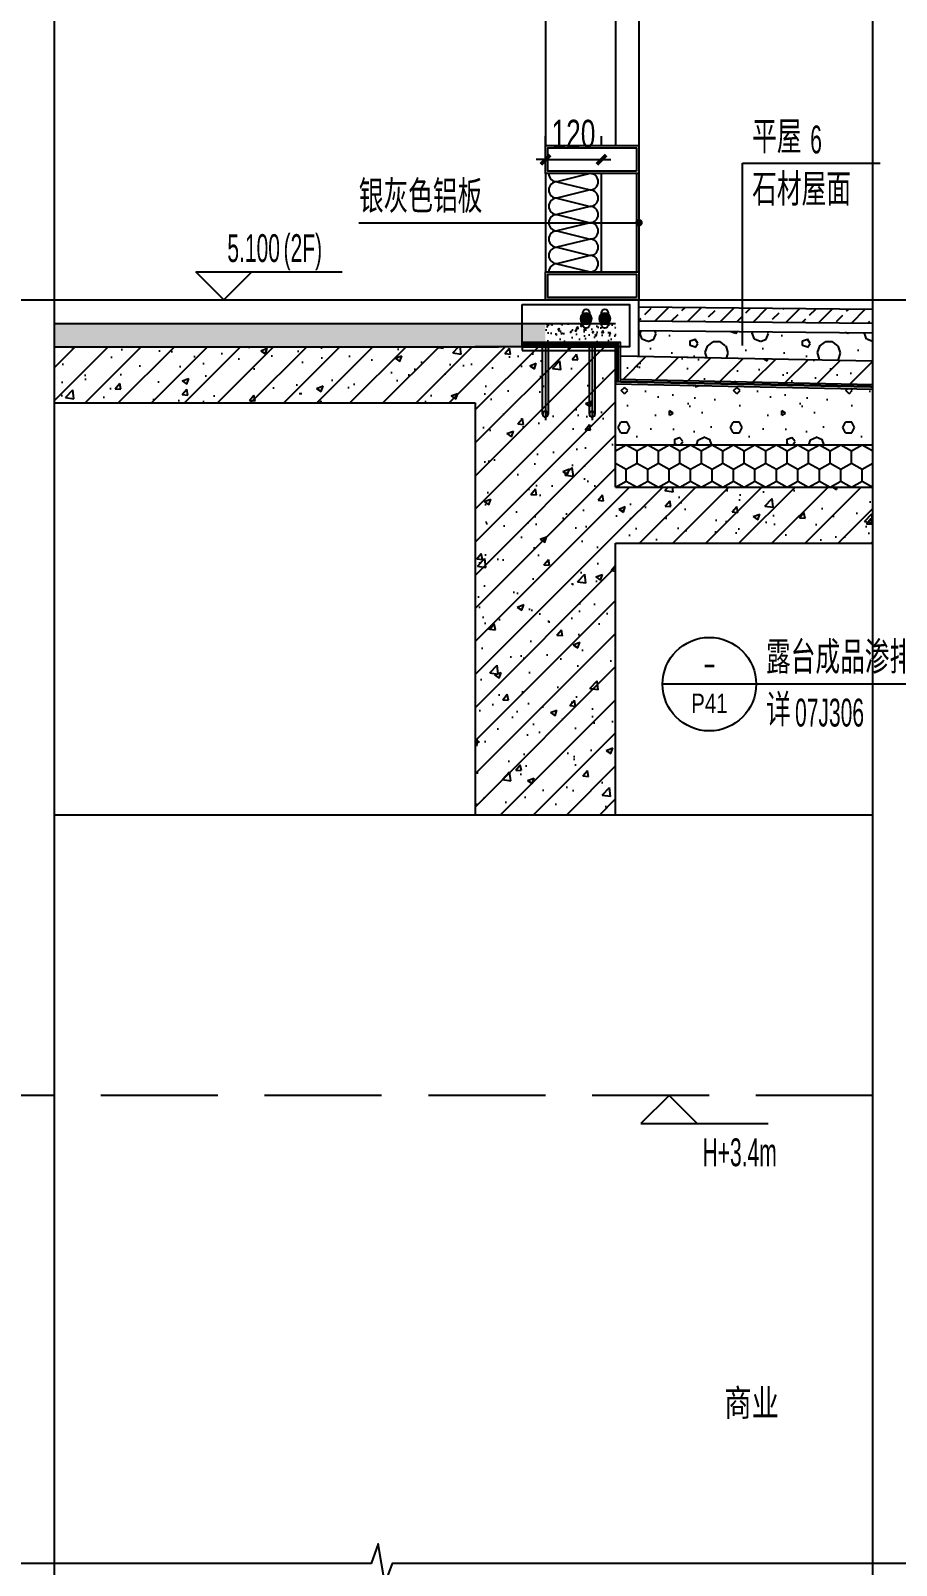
# Model space of a CAD drawing. Extents: x 57342 to 87103, y 19822 to 43940.
# Drawn here: x 78722 to 80572, y 31878 to 35157 of the extents above; entities that cross this region are included whole.
import ezdxf
from ezdxf.enums import TextEntityAlignment as Align

# ---------------------------------------------------------------- set-up
doc = ezdxf.new("R2010")
doc.units = 0
doc.header["$LTSCALE"] = 1000
doc.header["$MEASUREMENT"] = 0
doc.linetypes.add('DASH', pattern=[0.35, 0.25, -0.1])
for name, color, linetype in [('01-标注_尺寸', 124, 'Continuous'), ('01-标注_标高', 200, 'Continuous'), ('01-标注_符号', 200, 'Continuous'), ('02-TEXT_标注', 130, 'Continuous'), ('05-填充_天正', 26, 'Continuous'), ('A-C_窗', 140, 'Continuous'), ('A-D_龙骨', 152, 'Continuous'), ('A-O_屋面', 201, 'Continuous'), ('A-STR-面层', 191, 'Continuous'), ('A-SUR_保温', 222, 'Continuous'), ('A-SUR_吊顶', 40, 'Continuous'), ('A-SUR_面层', 191, 'Continuous'), ('A-TECH_结构', 21, 'Continuous'), ('A_STR-砼墙', 51, 'Continuous'), ('A_STR-砼柱', 51, 'Continuous'), ('钢龙骨', 173, 'Continuous')]:
    doc.layers.add(name, color=color, linetype=linetype)
doc.layers.add('04-不打印_辅助线', color=165, linetype='Continuous', plot=False)
doc.styles.add('_TCH_DIM', font='ros.shx', dxfattribs={"width": 0.8, "bigfont": 'jd.shx'})
doc.styles.add('_TCH_DIM_T3', font='ros.shx', dxfattribs={"width": 0.705882, "bigfont": 'jd.shx'})
doc.styles.get("Standard").update_dxf_attribs({"font": 'STXIHEI_0.TTF', "width": 0.75})
doc.dimstyles.new('_TCH_ARCH&&20', dxfattribs={"dimtxt": 59.5, "dimasz": 20, "dimexe": 50, "dimexo": 60, "dimgap": 25.25, "dimtad": 1, "dimdec": 0, "dimzin": 0, "dimdsep": 46, "dimtxsty": '_TCH_DIM_T3', "dimblk": 'ARCHTICK', "dimcen": 0.09, "dimclrt": 7, "dimazin": 2, "dimtfac": 1, "dimtdec": 0, "dimtix": 1, "dimtmove": 2, "dimatfit": 3, "dimfxl": 0, "dimtolj": 1, "dimtzin": 0, "dimarcsym": 0})
pattern_1 = [(0, (17203.3, -3273.2), (120, 240), [0, -240]), (0, (17062.9, -3305.6), (120, 240), [0, -240]), (0, (17140.9, -3308), (120, 240), [0, -240]), (0, (17226.1, -3237.2), (120, 240), [0, -240]), (0, (17126.5, -3320), (120, 240), [0, -240]), (0, (17250.1, -3086), (120, 240), [0, -240]), (0, (17176.9, -3105.2), (120, 240), [0, -240]), (0, (17215.3, -3135.2), (120, 240), [0, -240]), (0, (17019.7, -3140), (120, 240), [0, -240]), (0, (17137.3, -3150.8), (120, 240), [0, -240]), (0, (17091.7, -3212), (120, 240), [0, -240]), (0, (17094.1, -3302), (120, 240), [0, -240]), (0, (17184.1, -3311.6), (120, 240), [0, -240]), (0, (17250.1, -3206), (120, 240), [0, -240]), (0, (17025.7, -3243.2), (120, 240), [0, -240]), (0, (17046.1, -3202.4), (120, 240), [0, -240]), (0, (17139.7, -3219.2), (120, 240), [0, -240]), (0, (17106.1, -3254), (120, 240), [0, -240]), (0, (17086.9, -3174.8), (120, 240), [0, -240]), (0, (17116.9, -3084.8), (120, 240), [0, -240]), (0, (17035.3, -3293.6), (120, 240), [0, -240]), (0, (17167.3, -3134), (120, 240), [0, -240]), (0, (17055.7, -3130.4), (120, 240), [0, -240]), (0, (17036.5, -3099.2), (120, 240), [0, -240]), (130.601294, (17235.357, -3161.143), (-599.9999934, 720.0000031), [10.5366, -4414.8444]), (18.43495, (17218.214, -3156.57), (599.999998, 239.999998), [10.8421, -1507.05116]), (90, (17218.21, -3166.86), (120, 240), [10.2857, -469.71426]), (161.56505, (17228.5, -3170.286), (-600.000003, 239.999982), [10.8421, -1507.05116]), (53.1301, (17228.5, -3170.286), (120, 240), [11.4286, -1188.5714]), (135, (17237.64, -3292.57), (-120.00001, 239.99998), [9.6975, -669.12504]), (45, (17223.93, -3292.57), (120, 240), [9.6975, -669.12504]), (135, (17230.785, -3299.43), (-120.00001, 239.99998), [9.6975, -669.12504]), (45, (17230.785, -3299.43), (120, 240), [9.6975, -669.12504]), (116.56505, (17122.21, -3131.43), (-2e-05, 480), [12.7775, -255.5506]), (180, (17116.5, -3120), (-120, 240), [13.7143, -226.2857]), (63.43495, (17097.07, -3131.43), (1e-06, 480), [12.7775, -255.5506]), (116.56505, (17102.79, -3142.86), (-2e-05, 480), [12.7775, -255.5506]), (0, (17102.79, -3142.86), (120, 240), [13.7143, -226.2857]), (63.43495, (17116.5, -3142.86), (1e-06, 480), [12.7775, -255.5506]), (107.102728, (17212.5, -3212.571), (-359.9999862, 1200.0000019), [15.54454, -6513.161]), (143.972626, (17207.928, -3197.714), (-2279.999971, 1679.999998), [15.54454, -3248.808]), (180, (17195.36, -3188.57), (-120, 240), [14.85714, -225.14284]), (36.027373, (17167.928, -3197.714), (2279.999983, 1679.999982), [15.54454, -3248.808]), (71.56505, (17163.357, -3211.43), (360.000002, 1199.999998), [14.4561, -1503.4371]), (107.102728, (17167.928, -3226.286), (-359.9999862, 1200.0000019), [15.54454, -6513.161]), (143.972626, (17180.5, -3235.429), (-2279.999971, 1679.999998), [15.54454, -3248.808]), (0, (17180.5, -3235.43), (120, 240), [14.85714, -225.14284]), (36.027373, (17195.357, -3235.429), (2279.999983, 1679.999982), [15.54454, -3248.808]), (71.56505, (17207.93, -3226.286), (360.000002, 1199.999998), [14.4561, -1503.4371]), (150.25512, (17214.785, -3100.57), (-360.000001, 239.999997), [9.214, -1925.72784]), (90, (17206.79, -3105.14), (120, 240), [9.14286, -470.8571]), (29.74488, (17206.785, -3105.143), (360, 239.999999), [9.214, -1925.72784]), (116.56505, (17158.79, -3270.86), (-2e-05, 480), [12.7775, -255.5506]), (168.690067, (17153.07, -3259.429), (-1080.000001, 239.999994), [11.6549, -2435.8742]), (41.185925, (17132.5, -3265.143), (2999.9999818, 2639.999977), [12.14874, -5090.3208]), (90, (17132.5, -3276.57), (120, 240), [11.4286, -468.5714]), (138.814074, (17141.643, -3284.571), (-2999.9999467, 2640.0000168), [12.14874, -5090.3208]), (16.699244, (17141.643, -3284.571), (3959.9999702, 1199.9999874), [11.9318, -4999.415]), (60.945396, (17153.071, -3281.143), (119.9999997, 239.9999979), [11.7664, -4930.1358]), (109.983106, (17058.214, -3170.286), (-600.0000023, 1679.9999956), [13.3768, -5604.879]), (155.556045, (17053.643, -3157.714), (-1560.000006, 719.999985), [13.8092, -5786.0526]), (24.443955, (17028.5, -3157.714), (1560.0000008, 719.9999965), [13.8092, -5786.0526]), (70.016893, (17023.928, -3170.286), (600.0000018, 1679.9999958), [13.3768, -5604.879]), (109.983106, (17028.5, -3182.857), (-600.0000023, 1679.9999956), [13.3768, -5604.879]), (160.016893, (17041.071, -3187.429), (-600.0000004, 239.999989), [13.3768, -2795.751]), (19.983107, (17041.071, -3187.429), (599.9999967, 239.9999996), [13.3768, -2795.751]), (70.016893, (17053.643, -3182.857), (600.0000018, 1679.9999958), [13.3768, -5604.879]), (122.005383, (17147.357, -3192), (-120.000016, 239.999988), [10.7817, -2253.3736]), (18.43495, (17131.357, -3186.286), (599.999998, 239.999998), [10.8421, -1507.05116]), (90, (17131.36, -3196.57), (120, 240), [10.2857, -469.71426]), (161.56505, (17141.643, -3200), (-600.000003, 239.999982), [10.8421, -1507.05116]), (54.462322, (17141.643, -3200), (839.9999988, 1199.9999982), [9.8312, -4119.2846]), (116.56505, (17077.64, -3250.29), (-2e-05, 480), [12.7775, -255.5506]), (180, (17071.93, -3238.86), (-120, 240), [12.5714, -227.42856]), (59.036243, (17052.5, -3250.286), (120.0000004, 239.999999), [13.3279, -2785.5288]), (120.963756, (17059.357, -3261.714), (-120.0000164, 239.999989), [13.3279, -2785.5288]), (0, (17059.36, -3261.71), (120, 240), [12.5714, -227.42856]), (63.43495, (17071.93, -3261.71), (1e-06, 480), [12.7775, -255.5506])]
pattern_2 = [(45, (0, 0), (-35.35534, 35.35534), []), (50, (0, 0), (143.45204, -12.55043), [15, -165]), (355, (0, 0), (-27.75027, 150.43843), [12, -132]), (100.4514, (11.95, -1.05), (115.70188, 137.8879), [12.74804, -140.22842]), (46.1842, (0, 40), (213.4482, -33.1038), [22.5, -247.5]), (96.6356, (17.79, 37.24), (186.93254, 194.82357), [19.12206, -210.3426]), (351.1842, (0, 40), (186.9324, 194.8237), [18, -198]), (21, (20, 30), (119.38141, -80.52378), [15, -165]), (326, (20, 30), (48.66307, 145.03), [12, -132]), (71.4514, (29.95, 23.29), (168.04453, 64.5061), [12.74804, -140.22842]), (37.5, (0, 0), (2.43197, 66.57877), [0, -130.4, 0, -134, 0, -132.5]), (7.5, (0, 0), (52.61391, 78.88234), [0, -76.4, 0, -127.4, 0, -50.5]), (327.5, (-44.6, 0), (106.764487, -4.510974), [0, -50, 0, -156, 0, -207]), (317.5, (-64.6, 0), (116.63723, 20.021), [0, -65, 0, -103.6, 0, -147])]
pattern_3 = [(50, (0, 0), (36.436934, -3.187817), [3.81, -41.91]), (355, (0, 0), (-7.048565, 38.211329), [3.048, -33.528]), (100.451, (3.036, -0.266), (29.3885, 35.023338), [3.238, -35.618]), (46.1842, (0, 10.16), (54.215808, -8.408466), [5.715, -62.865]), (96.6356, (4.52, 9.46), (47.480847, 49.48511), [4.857, -53.427]), (351.184, (0, 10.16), (47.48092, 49.485024), [4.572, -50.292]), (21, (5.08, 7.62), (30.322976, -20.453104), [3.81, -41.91]), (326, (5.08, 7.62), (12.360406, 36.837593), [3.048, -33.528]), (71.4514, (7.607, 5.916), (42.683298, 16.384572), [3.238, -35.618]), (37.5, (0, 0), (0.6177207, 16.9110078), [0, -33.1216, 0, -34.036, 0, -33.655]), (7.5, (0, 0), (13.3639325, 20.036115), [0, -19.4056, 0, -32.3596, 0, -12.827]), (327.5, (-11.328, 0), (27.118119, -1.1457488), [0, -12.7, 0, -39.624, 0, -52.578]), (317.5, (-16.408, 0), (29.625836, 5.085298), [0, -16.51, 0, -26.3144, 0, -37.338])]

# ---------------------------------------------------------------- blocks, each defined once
blk = doc.blocks.new('kyuhtr')
for points in [[(0, -30), (200, -30), (200, 30), (0, 30)], [(5, -25), (195, -25), (195, 25), (5, 25)]]:
    blk.add_lwpolyline(points, close=True)
blk = doc.blocks.new('A$C3E4542A3')
at = {"layer": '钢龙骨', "color": 8}
for p, q in [((-55, 73), (-55, 47)), ((-48, 73), (-48, 47)), ((-41, 47), (-41, 73)), ((75, 90), (-25, 90)), ((-15, 73), (-15, 47)), ((-8, 73), (-8, 47)), ((-1, 47), (-1, 73)), ((-35, 60), (-61, 60)), ((5, 60), (-21, 60)), ((-71, -8), (-71, 0)), ((-71, 0), (129, 0)), ((-27, 0), (-27, -144)), ((75, 6), (-25, 6)), ((-21, 0), (-21, -156.6)), ((-15, -144), (-15, 0)), ((29, -8), (29, 3)), ((73, 0), (73, -144)), ((79, 0), (79, -156.6)), ((85, -144), (85, 0)), ((129, 0), (129, -8)), ((129, -8), (-71, -8))]:
    blk.add_line(p, q, dxfattribs=at)
for points in [[(129, 90), (-101, 90), (-101, 0), (129, 0)], [(-39, 65.6), (-48, 70), (-57, 65.6), (-57, 54.4), (-48, 50), (-39, 54.4)], [(1, 65.6), (-8, 70), (-17, 65.6), (-17, 54.4), (-8, 50), (1, 54.4)]]:
    blk.add_lwpolyline(points, close=True, dxfattribs=at)
for centre, radius in [((-48, 60), 12), ((-48, 60), 9), ((-48, 60), 6), ((-8, 60), 12), ((-8, 60), 9), ((-8, 60), 6), ((-21, -144), 6), ((79, -144), 6)]:
    blk.add_circle(centre, radius, dxfattribs=at)
for centre, radius, start, end in [((-48, 73), 7, 0, 180), ((-8, 73), 7, 0, 180), ((-48, 47), 7, 180, 0), ((-48, 60), 5.05, 180, 90), ((-8, 47), 7, 180, 0), ((-8, 60), 5.05, 180, 90), ((-20, 0), 5, 0, 180), ((-15, 0), 5, 0, 120), ((-10, 0), 5, 0, 120), ((-5, 0), 5, 0, 120), ((0, 0), 5, 0, 120), ((5, 0), 5, 0, 120), ((10, 0), 5, 0, 120), ((15, 0), 5, 0, 120), ((20, 0), 5, 0, 120), ((25, 0), 5, 0, 120), ((30, 0), 5, 0, 120), ((35, 0), 5, 0, 120), ((40, 0), 5, 0, 120), ((45, 0), 5, 0, 120), ((50, 0), 5, 0, 120), ((55, 0), 5, 0, 120), ((60, 0), 5, 0, 120), ((65, 0), 5, 0, 120), ((70, 0), 5, 0, 120)]:
    blk.add_arc(centre, radius, start, end, dxfattribs=at)
blk = doc.blocks.new('$LinePat$聚苯板')
at = {"color": 0}
for p, q in [((14.8, -8.6), (0, 0)), ((29.7, 0), (14.8, -8.6)), ((14.8, -8.6), (14.8, -25.7)), ((14.8, -25.7), (0, -34.3)), ((0, -34.3), (0, -51.4)), ((29.7, -34.3), (14.8, -25.7)), ((0, -51.4), (14.8, -60)), ((14.8, -60), (29.7, -51.4))]:
    blk.add_line(p, q, dxfattribs=at)
blk = doc.blocks.new('$LinePat$岩棉板')
at = {"color": 0}
for p, q in [((0, -17), (12, -67)), ((12, -67), (24, -17))]:
    blk.add_line(p, q, dxfattribs=at)
for centre, start, end in [((12, -17), 0, 180), ((0, -67), 270, 0), ((24, -67), 180, 270)]:
    blk.add_arc(centre, 12, start, end, dxfattribs=at)
at = {"layer": 'Defpoints'}
blk.add_point((0, 0.1), dxfattribs=at)
at = {"layer": 'Defpoints', "color": 0}
blk.add_point((24, -84), dxfattribs=at)
blk = doc.blocks.new('_ArchTick')
at = {"color": 0, "linetype": 'ByBlock', "const_width": 0.4}
blk.add_lwpolyline([(-0.5, -0.5), (0.5, 0.5)], dxfattribs=at)
blk = doc.blocks.new('*D251')
at = {"layer": '01-标注_尺寸', "color": 0, "lineweight": -2, "transparency": 16777216}
for p, q in [((79822.2, 34911.6), (79822.2, 34931.4)), ((79942.2, 34911.6), (79942.2, 34931.4)), ((79822.2, 34881.4), (79802.2, 34881.4)), ((79822.2, 34881.4), (79942.2, 34881.4)), ((79942.2, 34881.4), (79962.2, 34881.4))]:
    blk.add_line(p, q, dxfattribs=at)
at = {"layer": 'Defpoints', "color": 0, "transparency": 16777216}
for p in [(79942.2, 34881.4), (79822.2, 34851.6), (79942.2, 34851.6)]:
    blk.add_point(p, dxfattribs=at)
at = {"layer": '01-标注_尺寸', "color": 0, "lineweight": -2, "transparency": 16777216, "xscale": 20, "yscale": 20, "zscale": 20}
blk.add_blockref('_ArchTick', (79822.2, 34881.4), dxfattribs=at)
at = {"layer": '01-标注_尺寸', "color": 0, "lineweight": -2, "transparency": 16777216, "xscale": 20, "yscale": 20, "zscale": 20, "rotation": 180}
blk.add_blockref('_ArchTick', (79942.2, 34881.4), dxfattribs=at)
at = {"layer": '01-标注_尺寸', "color": 7, "transparency": 16777216, "insert": (79882.2, 34936.4), "char_height": 59.5, "attachment_point": 5, "style": '_TCH_DIM_T3'}
blk.add_mtext('\\A1;120', dxfattribs=at)

msp = doc.modelspace()

# ---------------------------------------------------------------- hatches: boundary and pattern name
at = {"layer": '05-填充_天正'}
h = msp.add_hatch(dxfattribs=at)
h.set_pattern_fill('天然石材', color=256, scale=10)
h.set_pattern_definition([(45, (0, 17.95), (-35.355353, 35.355353), []), (45, (17.387, 0), (-35.355353, 35.355353), [19.73685, -11.2782])])
h.paths.add_polyline_path([(80522.2, 34531.6), (80522.2, 34561.6), (80022.2, 34566.6), (80022.2, 34536.6)])
h = msp.add_hatch(dxfattribs=at)
h.set_pattern_fill('AR-CONC', color=256, scale=20, style=0)
h.set_pattern_definition(pattern_3)
h.paths.add_polyline_path([(78772.2, 34531.6), (78772.2, 34481.6), (79822.2, 34481.6), (79822.2, 34531.6)])
h = msp.add_hatch(dxfattribs=at)
h.set_pattern_fill('AR-CONC', color=256, scale=20, style=0)
h.set_pattern_definition(pattern_3)
h.paths.add_polyline_path([(79822.2, 34531.6), (79822.2, 34481.6), (79972.2, 34481.6), (79972.2, 34531.6)])
h = msp.add_hatch(dxfattribs=at)
h.set_pattern_fill('钢筋混凝土', color=256, scale=20, style=0)
h.set_pattern_definition(pattern_2)
h.paths.add_polyline_path([(79672.2, 34361.6), (79672.2, 34481.6), (78772.2, 34481.6), (78772.2, 34361.6)])
h = msp.add_hatch(dxfattribs=at)
h.set_pattern_fill('钢筋混凝土', color=256, scale=20, style=0)
h.set_pattern_definition(pattern_2)
h.paths.add_polyline_path([(79672.2, 34481.6), (79672.2, 33481.6), (79972.2, 33481.6), (79972.2, 34481.6)])
h = msp.add_hatch(dxfattribs=at)
h.set_pattern_fill('钢筋混凝土', color=256, scale=20, style=0)
h.set_pattern_definition([(45, (17132.5, -3200), (-35.35534, 35.35534), []), (50, (17132.5, -3200), (143.45204, -12.55043), [15, -165]), (355, (17132.5, -3200), (-27.75027, 150.43843), [12, -132]), (100.4514, (17144.45, -3201.05), (115.70188, 137.8879), [12.74804, -140.22842]), (46.1842, (17132.5, -3160), (213.4482, -33.1038), [22.5, -247.5]), (96.6356, (17150.29, -3162.76), (186.93254, 194.8236), [19.12206, -210.3426]), (351.1842, (17132.5, -3160), (186.9324, 194.8237), [18, -198]), (21, (17152.5, -3170), (119.38141, -80.52378), [15, -165]), (326, (17152.5, -3170), (48.66307, 145.03), [12, -132]), (71.4514, (17162.45, -3176.71), (168.04453, 64.5061), [12.74804, -140.22842]), (37.5, (17132.5, -3200), (2.43197, 66.57877), [0, -130.4, 0, -134, 0, -132.5]), (7.5, (17132.5, -3200), (52.61391, 78.88234), [0, -76.4, 0, -127.4, 0, -50.5]), (327.5, (17087.9, -3200), (106.764487, -4.510974), [0, -50, 0, -156, 0, -207]), (317.5, (17067.9, -3200), (116.63723, 20.021), [0, -65, 0, -103.6, 0, -147])])
h.paths.add_polyline_path([(80522.2, 34401.2), (80522.2, 34451.2), (79982.2, 34462), (79982.2, 34412)])
h = msp.add_hatch(dxfattribs=at)
h.set_pattern_fill('钢筋混凝土', color=256, scale=20, style=0)
h.set_pattern_definition(pattern_2)
h.paths.add_polyline_path([(79972.2, 34181.6), (79972.2, 34061.6), (80522.2, 34061.6), (80522.2, 34181.6)])
at = {"layer": 'A-SUR_保温'}
h = msp.add_hatch(dxfattribs=at)
h.set_pattern_fill('加气混凝土', color=26, scale=20)
h.set_pattern_definition(pattern_1)
h.paths.add_polyline_path([(80522.2, 34451.2), (80522.2, 34511.6), (80022.2, 34516.6), (80022.2, 34461.2)])
h = msp.add_hatch(dxfattribs=at)
h.set_pattern_fill('加气混凝土', color=26, scale=20)
h.set_pattern_definition(pattern_1)
h.paths.add_polyline_path([(80522.2, 34271.6), (80522.2, 34391.2), (79972.2, 34402.2), (79972.2, 34271.6)])

# ---------------------------------------------------------------- linework, layer by layer
at = {"layer": '01-标注_标高'}
for p, q in [((79135.1, 34581.6), (79075.1, 34641.6)), ((79075.1, 34641.6), (79388.1, 34641.6)), ((79135.1, 34581.6), (79195.1, 34641.6)), ((80086.4, 32881.6), (80026.4, 32821.6)), ((80086.4, 32881.6), (80146.4, 32821.6)), ((80026.4, 32821.6), (80298.4, 32821.6))]:
    msp.add_line(p, q, dxfattribs=at)
at = {"layer": '01-标注_符号'}
for p, q in [((80243.1, 34484), (80243.1, 34873.8)), ((80243.1, 34873.8), (80537.9, 34873.8)), ((80272.7, 33760.6), (80072.7, 33760.6)), ((80770.1, 33760.6), (80272.7, 33760.6))]:
    msp.add_line(p, q, dxfattribs=at)
for points in [[(78772.2, 38705.3), (78772.2, 31725.9), (78814.2, 31710.7), (78730.2, 31695.8), (78772.2, 31680.9), (78772.2, 24701.6)], [(80522.2, 24701.6), (80522.2, 29929.6), (80480.2, 29944.9), (80564.2, 29959.7), (80522.2, 29974.6), (80522.2, 35202.6)], [(79423.5, 34746.6), (80022.2, 34746.6)], [(83302.2, 31881.6), (79494.7, 31881.6), (79479.4, 31839.6), (79464.6, 31923.6), (79449.7, 31881.6), (75642.2, 31881.6)]]:
    msp.add_lwpolyline(points, dxfattribs=at)
at = {"layer": '01-标注_符号', "const_width": 8}
msp.add_lwpolyline([(80018.2, 34746.6, 1), (80026.2, 34746.6, 1)], format="xyb", close=True, dxfattribs=at)
at = {"layer": '01-标注_符号'}
msp.add_circle((80172.7, 33760.6), 100, dxfattribs=at)
at = {"layer": '04-不打印_辅助线'}
for points in [[(75872.2, 34581.6), (79122.2, 34581.6)], [(75872.2, 34581.6), (84933.7, 34581.6)], [(75872.2, 34581.6), (81322.2, 34581.6)]]:
    msp.add_lwpolyline(points, dxfattribs=at)
at = {"layer": 'A-C_窗'}
for points in [[(79822.2, 35681.6), (79822.2, 34911.6)], [(79972.2, 35681.6), (79972.2, 34911.6)], [(80022.2, 35681.6), (80022.2, 34911.6)]]:
    msp.add_lwpolyline(points, dxfattribs=at)
at = {"layer": 'A-D_龙骨'}
for points in [[(80017.2, 34851.6), (80017.2, 34641.6)], [(80022.2, 34851.6), (80022.2, 34641.6)]]:
    msp.add_lwpolyline(points, dxfattribs=at)
at = {"layer": 'A-O_屋面'}
for p, q in [((80022.2, 34566.6), (80522.2, 34561.6)), ((80022.2, 34516.6), (80522.2, 34511.6)), ((79972.2, 34402.2), (80522.2, 34391.2)), ((80522.2, 34271.6), (79972.2, 34271.6))]:
    msp.add_line(p, q, dxfattribs=at)
msp.add_lwpolyline([(80522.2, 34531.6), (80022.2, 34536.6)], dxfattribs=at)
at = {"layer": 'A-O_屋面', "linetype": 'DASH', "ltscale": 0.2, "const_width": 5}
msp.add_lwpolyline([(79772.2, 34486.6), (79977.2, 34486.6), (79977.2, 34407.1), (80522.2, 34396.2)], dxfattribs=at)
at = {"layer": 'A-STR-面层', "linetype": 'DASH', "ltscale": 0.2}
msp.add_lwpolyline([(78772.2, 34581.6), (80022.2, 34581.6)], dxfattribs=at)
at = {"layer": 'A-SUR_保温'}
msp.add_lwpolyline([(79942.2, 34641.6), (79942.2, 34851.6), (79822.2, 34851.6), (79822.2, 34641.6)], close=True, dxfattribs=at)
at = {"layer": 'A-SUR_吊顶', "linetype": 'DASH'}
for points in [[(79122.2, 32881.6), (75872.2, 32881.6)], [(80522.2, 32881.6), (78822.2, 32881.6)]]:
    msp.add_lwpolyline(points, dxfattribs=at)
at = {"layer": 'A-SUR_面层'}
for p, q in [((80022.2, 34461.2), (80022.2, 34581.6)), ((78772.2, 34531.6), (79822.2, 34531.6)), ((79822.2, 34531.6), (79972.2, 34531.6)), ((78772.2, 34481.6), (79672.2, 34481.6)), ((78822.2, 34481.6), (79722.2, 34481.6)), ((79822.2, 34481.6), (79822.2, 34481.6)), ((79897.2, 34481.6), (79897.2, 34481.6)), ((79972.2, 34481.6), (79972.2, 34481.6))]:
    msp.add_line(p, q, dxfattribs=at)
for points in [[(79772.2, 34491.6), (79982.2, 34491.6), (79982.2, 34412), (80522.2, 34401.2)], [(79772.2, 34481.6), (79972.2, 34481.6), (79972.2, 34402.2), (80522.2, 34391.2)], [(79982.2, 34462), (80522.2, 34451.2)]]:
    msp.add_lwpolyline(points, dxfattribs=at)
at = {"layer": 'A-TECH_结构'}
msp.add_lwpolyline([(78772.2, 33481.6), (80522.2, 33481.6)], dxfattribs=at)
at = {"layer": 'A_STR-砼墙'}
for p, q in [((78772.2, 34481.6), (79672.2, 34481.6)), ((78772.2, 34361.6), (79672.2, 34361.6)), ((79972.2, 34181.6), (80522.2, 34181.6)), ((79972.2, 34061.6), (80522.2, 34061.6))]:
    msp.add_line(p, q, dxfattribs=at)
at = {"layer": 'A_STR-砼柱'}
for p, q in [((79972.2, 34481.6), (79672.2, 34481.6)), ((79972.2, 34181.6), (79972.2, 34481.6)), ((79672.2, 34361.6), (79672.2, 33481.6)), ((79972.2, 33481.6), (79972.2, 34061.6)), ((79672.2, 33481.6), (79972.2, 33481.6))]:
    msp.add_line(p, q, dxfattribs=at)

# ---------------------------------------------------------------- block references
at = {"color": 8, "xscale": 1.45833333209643, "yscale": 1.426054814958172, "zscale": 1.426054814958172, "rotation": 270}
for p in [(79942.2, 34851.6), (79942.2, 34816.6), (79942.2, 34781.6), (79942.2, 34746.6), (79942.2, 34711.6), (79942.2, 34676.6)]:
    msp.add_blockref('$LinePat$岩棉板', p, dxfattribs=at)
at = {"xscale": -1}
msp.add_blockref('A$C3E4542A3', (79901.2, 34481.6), dxfattribs=at)
at = {"layer": 'A-D_龙骨', "xscale": -1}
for p in [(80022.2, 34881.6), (80022.2, 34611.6)]:
    msp.add_blockref('kyuhtr', p, dxfattribs=at)
at = {"layer": 'A-SUR_保温', "color": 26, "xscale": 1.543610095504574, "yscale": 1.5, "zscale": 1.5, "rotation": 179.9999999999583}
for p in [(80018, 34181.6), (80063.8, 34181.6), (80109.7, 34181.6), (80155.5, 34181.6), (80201.3, 34181.6), (80247.2, 34181.6), (80293, 34181.6), (80338.8, 34181.6), (80384.7, 34181.6), (80430.5, 34181.6), (80476.3, 34181.6), (80522.2, 34181.6)]:
    msp.add_blockref('$LinePat$聚苯板', p, dxfattribs=at)

# ---------------------------------------------------------------- texts
at = {"layer": '02-TEXT_标注', "style": '_TCH_DIM'}
for s, height, width, p in [('平屋', 69.46, 0.8, (80264.1, 34894.8)), ('6', 59.5, 0.564706, (80388.2, 34894.8)), ('石材屋面', 69.46, 0.8, (80264.1, 34782.8)), ('银灰色铝板', 69.46, 0.8, (79423.5, 34767.6)), ('5.100', 59.5, 0.564706, (79142.5, 34662.6)), ('(2F)', 59.5, 0.564706, (79262.6, 34662.6)), ('露台成品渗排水沟', 69.46, 0.8, (80293.7, 33782.7)), ('详', 69.5, 0.8, (80293.7, 33670.1)), ('07J306', 59.5, 0.564706, (80355.8, 33670.1)), ('H+3.4m', 59.5, 0.564706, (80158, 32730.6))]:
    msp.add_text(s, height=height, dxfattribs=dict(at, width=width)).set_placement(p)
for s, height, p, p2 in [('-', 53, (80158.5, 33779), (80186.8, 33779)), ('P41', 41.59, (80133.9, 33698.7), (80211.5, 33698.7))]:
    msp.add_text(s, height=height, dxfattribs=at).set_placement(p, p2, align=Align.FIT)
at = {"layer": '02-TEXT_标注', "width": 0.75}
msp.add_text('商业', height=57.09, dxfattribs=at).set_placement((80204.4, 32196.5))

# ---------------------------------------------------------------- dimensions: what is measured, and where the dimension line sits
at = {"layer": '01-标注_尺寸'}
dim = msp.add_aligned_dim(p1=(79822.2, 34851.6), p2=(79942.2, 34851.6), distance=29.8, dimstyle='_TCH_ARCH&&20', dxfattribs=at)
dim.commit()
dim.dimension.update_dxf_attribs({"geometry": '*D251', "text_midpoint": (79882.2, 34936.4)})

doc.saveas('drawing.dxf')
